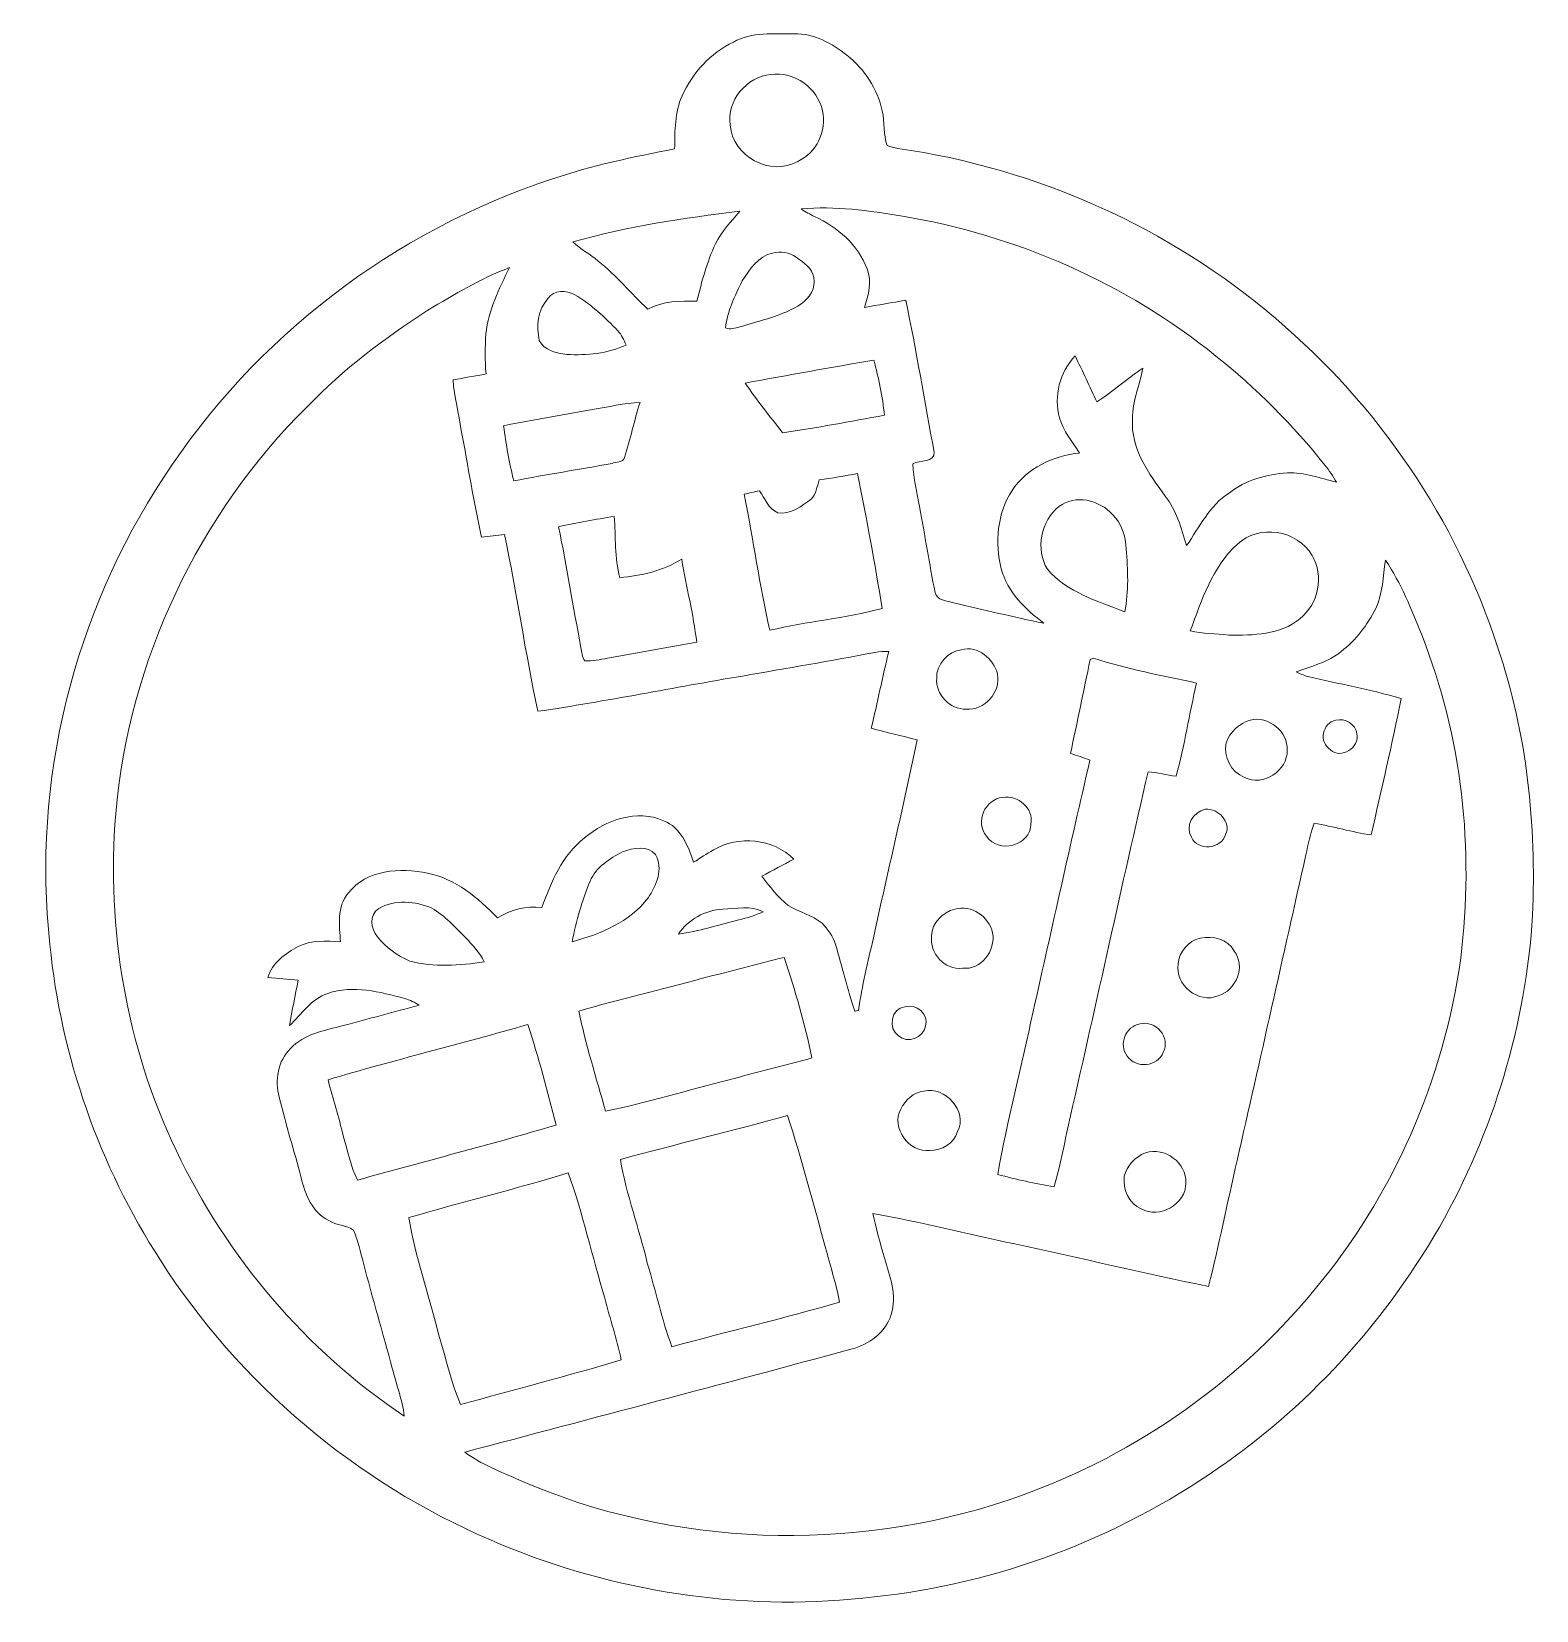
# Model space of a CAD drawing. Header units: centimetres. Extents: x -15.6 to 15.3, y -16.3 to 16.2.
import ezdxf

# ---------------------------------------------------------------- set-up
doc = ezdxf.new("R2010")
doc.units = ezdxf.units.CM
doc.header["$MEASUREMENT"] = 0
doc.layers.add('Layer 1', color=7, linetype='Continuous')

msp = doc.modelspace()

# ---------------------------------------------------------------- linework, layer by layer
at = {"layer": 'Layer 1', "color": 250, "lineweight": 9}
for points, knots in [([(-1.15205, 15.93818), (-0.77528, 16.15514), (-0.32125, 16.10046), (0.09573, 16.10787), (0.09573, 16.10787), (0.49825, 16.12233), (0.87219, 15.91067), (1.17805, 15.66725), (1.17805, 15.66725), (1.54177, 15.38573), (1.80564, 14.9751), (1.90195, 14.52496), (1.90195, 14.52496), (1.9591, 14.29106), (1.92523, 14.03989), (2.00214, 13.81129), (2.00214, 13.81129), (2.07375, 13.78518), (2.14819, 13.76684), (2.22545, 13.7559), (2.22545, 13.7559), (5.07025, 13.34597), (7.80145, 12.13136), (9.98444, 10.25776), (9.98444, 10.25776), (12.08947, 8.48081), (13.69778, 6.11756), (14.54762, 3.49536), (14.54762, 3.49536), (15.14558, 1.73323), (15.3382, -0.1439), (15.26023, -1.99704), (15.26023, -1.99704), (15.1223, -4.24212), (14.45731, -6.45015), (13.34606, -8.40489), (13.34606, -8.40489), (12.14274, -10.50075), (10.4434, -12.31826), (8.40717, -13.62459), (8.40717, -13.62459), (6.27992, -15.01454), (3.79743, -15.8545), (1.26413, -16.04818), (1.26413, -16.04818), (-1.25647, -16.28101), (-3.82576, -15.83827), (-6.14527, -14.83356), (-6.14527, -14.83356), (-8.90681, -13.64576), (-11.30218, -11.62011), (-12.92213, -9.08681), (-12.92213, -9.08681), (-14.17379, -7.14371), (-14.96824, -4.90357), (-15.18979, -2.60135), (-15.18979, -2.60135), (-15.56761, 0.74263), (-14.69978, 4.19351), (-12.85299, 7.00021), (-12.85299, 7.00021), (-10.98785, 9.869), (-8.12011, 12.06504), (-4.86785, 13.1269), (-4.86785, 13.1269), (-4.05401, 13.41441), (-3.20487, 13.57634), (-2.36102, 13.74673), (-2.36102, 13.74673), (-2.35503, 14.11256), (-2.36032, 14.49638), (-2.20721, 14.83716), (-2.20721, 14.83716), (-1.99061, 15.30812), (-1.62689, 15.71735), (-1.15205, 15.93818), (-1.15205, 15.93818), (-1.15205, 15.93818), (-1.15205, 15.93818), (-1.15205, 15.93818)], [0, 0, 0, 0, 0.04761905, 0.04761905, 0.04761905, 0.04761905, 0.0952381, 0.0952381, 0.0952381, 0.0952381, 0.14285714, 0.14285714, 0.14285714, 0.14285714, 0.19047619, 0.19047619, 0.19047619, 0.19047619, 0.23809524, 0.23809524, 0.23809524, 0.23809524, 0.28571429, 0.28571429, 0.28571429, 0.28571429, 0.33333333, 0.33333333, 0.33333333, 0.33333333, 0.38095238, 0.38095238, 0.38095238, 0.38095238, 0.42857143, 0.42857143, 0.42857143, 0.42857143, 0.47619048, 0.47619048, 0.47619048, 0.47619048, 0.52380952, 0.52380952, 0.52380952, 0.52380952, 0.57142857, 0.57142857, 0.57142857, 0.57142857, 0.61904762, 0.61904762, 0.61904762, 0.61904762, 0.66666667, 0.66666667, 0.66666667, 0.66666667, 0.71428571, 0.71428571, 0.71428571, 0.71428571, 0.76190476, 0.76190476, 0.76190476, 0.76190476, 0.80952381, 0.80952381, 0.80952381, 0.80952381, 0.85714286, 0.85714286, 0.85714286, 0.85714286, 0.9047619, 0.9047619, 0.9047619, 0.9047619, 1, 1, 1, 1]), ([(-0.38299, 15.27108), (-0.88076, 15.23263), (-1.30198, 14.73098), (-1.21872, 14.2318), (-1.21872, 14.2318), (-1.17886, 13.59891), (-0.38475, 13.16359), (0.16699, 13.4885), (0.16699, 13.4885), (0.55646, 13.66065), (0.76283, 14.11573), (0.67464, 14.52637), (0.67464, 14.52637), (0.58186, 14.99309), (0.09291, 15.35293), (-0.38299, 15.27108), (-0.38299, 15.27108), (-0.38299, 15.27108), (-0.38299, 15.27108), (-0.38299, 15.27108)], [0, 0, 0, 0, 0.16666667, 0.16666667, 0.16666667, 0.16666667, 0.33333333, 0.33333333, 0.33333333, 0.33333333, 0.5, 0.5, 0.5, 0.5, 0.66666667, 0.66666667, 0.66666667, 0.66666667, 1, 1, 1, 1]), ([(-4.44841, 11.83397), (-4.28896, 11.68545), (-4.0974, 11.57891), (-3.93053, 11.43992), (-3.93053, 11.43992), (-3.55518, 11.14852), (-3.26061, 10.77175), (-2.91065, 10.45284), (-2.91065, 10.45284), (-2.60303, 10.62182), (-2.2432, 10.62288), (-1.90171, 10.61653), (-1.90171, 10.61653), (-1.80469, 11.01729), (-1.6971, 11.41875), (-1.52247, 11.7934), (-1.52247, 11.7934), (-1.39865, 12.04634), (-1.20002, 12.24883), (-1.02187, 12.46297), (-1.02187, 12.46297), (-2.17476, 12.32645), (-3.33116, 12.15711), (-4.44841, 11.83397), (-4.44841, 11.83397), (-4.44841, 11.83397), (-4.44841, 11.83397), (-4.44841, 11.83397)], [0, 0, 0, 0, 0.125, 0.125, 0.125, 0.125, 0.25, 0.25, 0.25, 0.25, 0.375, 0.375, 0.375, 0.375, 0.5, 0.5, 0.5, 0.5, 0.625, 0.625, 0.625, 0.625, 0.75, 0.75, 0.75, 0.75, 1, 1, 1, 1]), ([(0.23613, 12.5106), (0.32362, 12.44992), (0.41852, 12.40123), (0.51448, 12.35502), (0.51448, 12.35502), (0.98402, 12.14088), (1.40912, 11.77329), (1.59221, 11.28081), (1.59221, 11.28081), (1.69522, 11.02434), (1.62043, 10.7393), (1.5393, 10.48636), (1.5393, 10.48636), (1.82117, 10.53716), (2.10303, 10.5876), (2.38561, 10.63523), (2.38561, 10.63523), (2.60574, 9.60053), (2.77296, 8.55525), (2.96805, 7.51597), (2.96805, 7.51597), (2.9871, 7.29019), (2.67065, 7.36815), (2.53201, 7.27185), (2.53201, 7.27185), (2.54154, 6.97516), (2.61915, 6.68659), (2.66677, 6.39484), (2.66677, 6.39484), (2.78107, 5.80923), (2.87033, 5.21903), (2.98815, 4.63413), (2.98815, 4.63413), (3.01567, 4.45597), (3.24215, 4.47291), (3.37092, 4.41717), (3.37092, 4.41717), (3.98828, 4.27747), (4.60388, 4.12436), (5.22441, 3.99983), (5.22441, 3.99983), (4.84271, 4.2884), (4.47441, 4.63942), (4.34705, 5.11708), (4.34705, 5.11708), (4.21864, 5.65224), (4.25992, 6.25514), (4.56825, 6.72469), (4.56825, 6.72469), (4.8741, 7.18683), (5.41527, 7.444), (5.95643, 7.49692), (5.95643, 7.49692), (5.80826, 7.73116), (5.62058, 7.94883), (5.54579, 8.22046), (5.54579, 8.22046), (5.42162, 8.66179), (5.54332, 9.16132), (5.86365, 9.49046), (5.86365, 9.49046), (6.02028, 9.17896), (6.15927, 8.85899), (6.31203, 8.54537), (6.31203, 8.54537), (6.63588, 8.7641), (6.93256, 9.02056), (7.255, 9.24211), (7.255, 9.24211), (7.19468, 8.89215), (7.03557, 8.55913), (7.0451, 8.19895), (7.0451, 8.19895), (6.99642, 7.59358), (7.37812, 7.0757), (7.71502, 6.61215), (7.71502, 6.61215), (7.94503, 6.31582), (8.04628, 5.95034), (8.15422, 5.59756), (8.15422, 5.59756), (8.41917, 5.97362), (8.62518, 6.41883), (9.02523, 6.67495), (9.02523, 6.67495), (9.36814, 6.93812), (9.79641, 7.06723), (10.22432, 7.08911), (10.22432, 7.08911), (10.57076, 7.10181), (10.90025, 6.9861), (11.2294, 6.89473), (11.2294, 6.89473), (11.16413, 7.01996), (11.0837, 7.13638), (10.99409, 7.24539), (10.99409, 7.24539), (10.33757, 8.07547), (9.58404, 8.82901), (8.75748, 9.48976), (8.75748, 9.48976), (6.9061, 10.98201), (4.66172, 11.97367), (2.31717, 12.36243), (2.31717, 12.36243), (1.63067, 12.47532), (0.93322, 12.57903), (0.23613, 12.5106), (0.23613, 12.5106), (0.23613, 12.5106), (0.23613, 12.5106), (0.23613, 12.5106)], [0, 0, 0, 0, 0.03448276, 0.03448276, 0.03448276, 0.03448276, 0.06896552, 0.06896552, 0.06896552, 0.06896552, 0.10344828, 0.10344828, 0.10344828, 0.10344828, 0.13793103, 0.13793103, 0.13793103, 0.13793103, 0.17241379, 0.17241379, 0.17241379, 0.17241379, 0.20689655, 0.20689655, 0.20689655, 0.20689655, 0.24137931, 0.24137931, 0.24137931, 0.24137931, 0.27586207, 0.27586207, 0.27586207, 0.27586207, 0.31034483, 0.31034483, 0.31034483, 0.31034483, 0.34482759, 0.34482759, 0.34482759, 0.34482759, 0.37931034, 0.37931034, 0.37931034, 0.37931034, 0.4137931, 0.4137931, 0.4137931, 0.4137931, 0.44827586, 0.44827586, 0.44827586, 0.44827586, 0.48275862, 0.48275862, 0.48275862, 0.48275862, 0.51724138, 0.51724138, 0.51724138, 0.51724138, 0.55172414, 0.55172414, 0.55172414, 0.55172414, 0.5862069, 0.5862069, 0.5862069, 0.5862069, 0.62068966, 0.62068966, 0.62068966, 0.62068966, 0.65517241, 0.65517241, 0.65517241, 0.65517241, 0.68965517, 0.68965517, 0.68965517, 0.68965517, 0.72413793, 0.72413793, 0.72413793, 0.72413793, 0.75862069, 0.75862069, 0.75862069, 0.75862069, 0.79310345, 0.79310345, 0.79310345, 0.79310345, 0.82758621, 0.82758621, 0.82758621, 0.82758621, 0.86206897, 0.86206897, 0.86206897, 0.86206897, 0.89655172, 0.89655172, 0.89655172, 0.89655172, 0.93103448, 0.93103448, 0.93103448, 0.93103448, 1, 1, 1, 1]), ([(-0.34912, 11.60466), (-0.64122, 11.54857), (-0.82043, 11.2607), (-0.97495, 11.03316), (-0.97495, 11.03316), (-1.12206, 10.7273), (-1.27869, 10.4098), (-1.31716, 10.06902), (-1.31716, 10.06902), (-1.2219, 10.02281), (-1.11748, 10.06408), (-1.02152, 10.08666), (-1.02152, 10.08666), (-0.59466, 10.22177), (-0.14275, 10.31244), (0.23825, 10.56009), (0.23825, 10.56009), (0.40476, 10.68356), (0.54834, 10.88394), (0.49543, 11.10372), (0.49543, 11.10372), (0.46438, 11.2981), (0.282, 11.41416), (0.13559, 11.51858), (0.13559, 11.51858), (-0.00411, 11.61595), (-0.18332, 11.64558), (-0.34912, 11.60466), (-0.34912, 11.60466), (-0.34912, 11.60466), (-0.34912, 11.60466), (-0.34912, 11.60466)], [0, 0, 0, 0, 0.11111111, 0.11111111, 0.11111111, 0.11111111, 0.22222222, 0.22222222, 0.22222222, 0.22222222, 0.33333333, 0.33333333, 0.33333333, 0.33333333, 0.44444444, 0.44444444, 0.44444444, 0.44444444, 0.55555556, 0.55555556, 0.55555556, 0.55555556, 0.66666667, 0.66666667, 0.66666667, 0.66666667, 0.77777778, 0.77777778, 0.77777778, 0.77777778, 1, 1, 1, 1]), ([(-7.42691, 10.42885), (-8.31733, 9.86159), (-9.16539, 9.21812), (-9.89883, 8.45577), (-9.89883, 8.45577), (-12.14285, 6.24597), (-13.56666, 3.22266), (-13.84006, 0.08506), (-13.84006, 0.08506), (-14.02986, -2.27397), (-13.62381, -4.68873), (-12.6004, -6.82727), (-12.6004, -6.82727), (-11.55935, -9.01943), (-9.93481, -10.94066), (-7.91375, -12.28898), (-7.91375, -12.28898), (-7.95291, -11.95172), (-8.0792, -11.63457), (-8.15962, -11.30649), (-8.15962, -11.30649), (-8.35119, -10.58541), (-8.56744, -9.87069), (-8.74913, -9.14679), (-8.74913, -9.14679), (-8.81897, -8.92101), (-8.86096, -8.68465), (-8.95338, -8.46698), (-8.95338, -8.46698), (-9.10402, -8.36185), (-9.30722, -8.37209), (-9.46244, -8.2719), (-9.46244, -8.2719), (-9.80039, -8.10856), (-9.95033, -7.73497), (-10.03183, -7.39136), (-10.03183, -7.39136), (-10.1747, -6.83715), (-10.34827, -6.29105), (-10.48268, -5.73472), (-10.48268, -5.73472), (-10.57757, -5.39288), (-10.5109, -4.99177), (-10.24984, -4.73953), (-10.24984, -4.73953), (-9.97256, -4.43473), (-9.54958, -4.36418), (-9.17034, -4.26752), (-9.17034, -4.26752), (-8.64929, -4.12958), (-8.13, -3.98424), (-7.60859, -3.84806), (-7.60859, -3.84806), (-7.69926, -3.78985), (-7.79557, -3.73835), (-7.90033, -3.71154), (-7.90033, -3.71154), (-8.41328, -3.5729), (-8.9622, -3.42473), (-9.48502, -3.60429), (-9.48502, -3.60429), (-9.82615, -3.71189), (-10.01771, -4.03786), (-10.27101, -4.26646), (-10.27101, -4.26646), (-10.21986, -3.95284), (-10.15282, -3.64275), (-10.09074, -3.3316), (-10.09074, -3.3316), (-10.29923, -3.31149), (-10.50808, -3.2942), (-10.71657, -3.27515), (-10.71657, -3.27515), (-10.62555, -2.97917), (-10.35355, -2.78056), (-10.0925, -2.64086), (-10.0925, -2.64086), (-9.82651, -2.50433), (-9.51395, -2.52762), (-9.22538, -2.54808), (-9.22538, -2.54808), (-9.24125, -2.21047), (-9.30581, -1.82806), (-9.06733, -1.54689), (-9.06733, -1.54689), (-8.68668, -1.05547), (-7.99736, -1.02055), (-7.43538, -1.1345), (-7.43538, -1.1345), (-6.85824, -1.24844), (-6.3961, -1.6432), (-6.00028, -2.0556), (-6.00028, -2.0556), (-5.72899, -1.88309), (-5.40973, -1.79948), (-5.08869, -1.8404), (-5.08869, -1.8404), (-4.89256, -1.31371), (-4.67031, -0.76196), (-4.21029, -0.40777), (-4.21029, -0.40777), (-3.77214, -0.04371), (-3.13784, 0.1863), (-2.5868, -0.05711), (-2.5868, -0.05711), (-2.23155, -0.19505), (-2.08586, -0.57711), (-1.9705, -0.91154), (-1.9705, -0.91154), (-1.83644, -0.82405), (-1.7038, -0.73374), (-1.56339, -0.65719), (-1.56339, -0.65719), (-1.05468, -0.35486), (-0.33466, -0.424), (0.08585, -0.84522), (0.08585, -0.84522), (-0.13075, -0.96516), (-0.35195, -1.07629), (-0.56679, -1.19941), (-0.56679, -1.19941), (-0.40733, -1.41495), (-0.238, -1.62839), (-0.02915, -1.79842), (-0.02915, -1.79842), (0.19486, -1.9353), (0.46191, -1.99563), (0.66793, -2.16425), (0.66793, -2.16425), (0.78753, -2.28737), (0.89195, -2.43166), (0.94099, -2.59817), (0.94099, -2.59817), (1.08421, -3.05325), (1.18722, -3.51998), (1.33857, -3.97224), (1.33857, -3.97224), (1.35797, -3.96765), (1.39713, -3.95778), (1.41653, -3.95319), (1.41653, -3.95319), (1.48779, -3.44942), (1.60809, -2.95483), (1.72203, -2.45988), (1.72203, -2.45988), (2.01837, -1.10557), (2.33657, 0.24416), (2.6188, 1.6013), (2.6188, 1.6013), (2.30624, 1.68843), (1.98768, 1.75264), (1.67617, 1.84401), (1.67617, 1.84401), (1.80423, 2.36718), (1.90971, 2.89599), (2.03565, 3.41951), (2.03565, 3.41951), (1.94146, 3.41986), (1.84657, 3.4174), (1.75343, 3.40046), (1.75343, 3.40046), (0.8482, 3.2276), (-0.06055, 3.07238), (-0.9686, 2.91504), (-0.9686, 2.91504), (-2.3702, 2.68044), (-3.76402, 2.39646), (-5.16984, 2.19043), (-5.16984, 2.19043), (-5.42737, 3.39588), (-5.60658, 4.61684), (-5.85282, 5.8244), (-5.85282, 5.8244), (-6.01016, 5.80535), (-6.1675, 5.78383), (-6.32448, 5.76513), (-6.32448, 5.76513), (-6.48711, 6.49115), (-6.60141, 7.22669), (-6.74217, 7.95694), (-6.74217, 7.95694), (-6.79086, 8.30584), (-6.89104, 8.64803), (-6.91009, 9.0001), (-6.91009, 9.0001), (-6.68432, 9.03961), (-6.45924, 9.08089), (-6.23347, 9.1204), (-6.23347, 9.1204), (-6.25993, 9.39521), (-6.2571, 9.6725), (-6.23523, 9.94731), (-6.23523, 9.94731), (-6.18302, 10.43309), (-5.96359, 10.87406), (-5.75298, 11.30692), (-5.75298, 11.30692), (-6.34248, 11.07938), (-6.88963, 10.758), (-7.42691, 10.42885), (-7.42691, 10.42885), (-7.42691, 10.42885), (-7.42691, 10.42885), (-7.42691, 10.42885)], [0, 0, 0, 0, 0.01923077, 0.01923077, 0.01923077, 0.01923077, 0.03846154, 0.03846154, 0.03846154, 0.03846154, 0.05769231, 0.05769231, 0.05769231, 0.05769231, 0.07692308, 0.07692308, 0.07692308, 0.07692308, 0.09615385, 0.09615385, 0.09615385, 0.09615385, 0.11538462, 0.11538462, 0.11538462, 0.11538462, 0.13461538, 0.13461538, 0.13461538, 0.13461538, 0.15384615, 0.15384615, 0.15384615, 0.15384615, 0.17307692, 0.17307692, 0.17307692, 0.17307692, 0.19230769, 0.19230769, 0.19230769, 0.19230769, 0.21153846, 0.21153846, 0.21153846, 0.21153846, 0.23076923, 0.23076923, 0.23076923, 0.23076923, 0.25, 0.25, 0.25, 0.25, 0.26923077, 0.26923077, 0.26923077, 0.26923077, 0.28846154, 0.28846154, 0.28846154, 0.28846154, 0.30769231, 0.30769231, 0.30769231, 0.30769231, 0.32692308, 0.32692308, 0.32692308, 0.32692308, 0.34615385, 0.34615385, 0.34615385, 0.34615385, 0.36538462, 0.36538462, 0.36538462, 0.36538462, 0.38461538, 0.38461538, 0.38461538, 0.38461538, 0.40384615, 0.40384615, 0.40384615, 0.40384615, 0.42307692, 0.42307692, 0.42307692, 0.42307692, 0.44230769, 0.44230769, 0.44230769, 0.44230769, 0.46153846, 0.46153846, 0.46153846, 0.46153846, 0.48076923, 0.48076923, 0.48076923, 0.48076923, 0.5, 0.5, 0.5, 0.5, 0.51923077, 0.51923077, 0.51923077, 0.51923077, 0.53846154, 0.53846154, 0.53846154, 0.53846154, 0.55769231, 0.55769231, 0.55769231, 0.55769231, 0.57692308, 0.57692308, 0.57692308, 0.57692308, 0.59615385, 0.59615385, 0.59615385, 0.59615385, 0.61538462, 0.61538462, 0.61538462, 0.61538462, 0.63461538, 0.63461538, 0.63461538, 0.63461538, 0.65384615, 0.65384615, 0.65384615, 0.65384615, 0.67307692, 0.67307692, 0.67307692, 0.67307692, 0.69230769, 0.69230769, 0.69230769, 0.69230769, 0.71153846, 0.71153846, 0.71153846, 0.71153846, 0.73076923, 0.73076923, 0.73076923, 0.73076923, 0.75, 0.75, 0.75, 0.75, 0.76923077, 0.76923077, 0.76923077, 0.76923077, 0.78846154, 0.78846154, 0.78846154, 0.78846154, 0.80769231, 0.80769231, 0.80769231, 0.80769231, 0.82692308, 0.82692308, 0.82692308, 0.82692308, 0.84615385, 0.84615385, 0.84615385, 0.84615385, 0.86538462, 0.86538462, 0.86538462, 0.86538462, 0.88461538, 0.88461538, 0.88461538, 0.88461538, 0.90384615, 0.90384615, 0.90384615, 0.90384615, 0.92307692, 0.92307692, 0.92307692, 0.92307692, 0.94230769, 0.94230769, 0.94230769, 0.94230769, 0.96153846, 0.96153846, 0.96153846, 0.96153846, 1, 1, 1, 1]), ([(-4.95818, 10.67686), (-5.17055, 10.44473), (-5.20618, 10.10465), (-5.13986, 9.80832), (-5.13986, 9.80832), (-5.03543, 9.60688), (-4.78813, 9.53985), (-4.57823, 9.52257), (-4.57823, 9.52257), (-4.16407, 9.50034), (-3.73898, 9.5388), (-3.35868, 9.71589), (-3.35868, 9.71589), (-3.40172, 9.82031), (-3.44511, 9.92756), (-3.52837, 10.00693), (-3.52837, 10.00693), (-3.79013, 10.28915), (-4.08046, 10.54915), (-4.41066, 10.74918), (-4.41066, 10.74918), (-4.58, 10.83913), (-4.83929, 10.85289), (-4.95818, 10.67686), (-4.95818, 10.67686), (-4.95818, 10.67686), (-4.95818, 10.67686), (-4.95818, 10.67686)], [0, 0, 0, 0, 0.125, 0.125, 0.125, 0.125, 0.25, 0.25, 0.25, 0.25, 0.375, 0.375, 0.375, 0.375, 0.5, 0.5, 0.5, 0.5, 0.625, 0.625, 0.625, 0.625, 0.75, 0.75, 0.75, 0.75, 1, 1, 1, 1]), ([(-0.90934, 8.93166), (-0.67368, 8.57889), (-0.40133, 8.25221), (-0.14557, 7.9139), (-0.14557, 7.9139), (0.5554, 8.01021), (1.25002, 8.1492), (1.94675, 8.27232), (1.94675, 8.27232), (1.91395, 8.65615), (1.82893, 9.03538), (1.72944, 9.40721), (1.72944, 9.40721), (0.84962, 9.24881), (-0.03162, 9.10065), (-0.90934, 8.93166), (-0.90934, 8.93166), (-0.90934, 8.93166), (-0.90934, 8.93166), (-0.90934, 8.93166)], [0, 0, 0, 0, 0.16666667, 0.16666667, 0.16666667, 0.16666667, 0.33333333, 0.33333333, 0.33333333, 0.33333333, 0.5, 0.5, 0.5, 0.5, 0.66666667, 0.66666667, 0.66666667, 0.66666667, 1, 1, 1, 1]), ([(-4.05259, 8.39015), (-4.65867, 8.27444), (-5.26968, 8.1866), (-5.87293, 8.05642), (-5.87293, 8.05642), (-5.82354, 7.67578), (-5.75616, 7.29725), (-5.66373, 6.92436), (-5.66373, 6.92436), (-4.99239, 7.05489), (-4.31612, 7.15966), (-3.64373, 7.28243), (-3.64373, 7.28243), (-3.57282, 7.31771), (-3.41301, 7.29513), (-3.38796, 7.40414), (-3.38796, 7.40414), (-3.27296, 7.77914), (-3.1897, 8.16296), (-3.07081, 8.53691), (-3.07081, 8.53691), (-3.40243, 8.52456), (-3.72628, 8.4406), (-4.05259, 8.39015), (-4.05259, 8.39015), (-4.05259, 8.39015), (-4.05259, 8.39015), (-4.05259, 8.39015)], [0, 0, 0, 0, 0.125, 0.125, 0.125, 0.125, 0.25, 0.25, 0.25, 0.25, 0.375, 0.375, 0.375, 0.375, 0.5, 0.5, 0.5, 0.5, 0.625, 0.625, 0.625, 0.625, 0.75, 0.75, 0.75, 0.75, 1, 1, 1, 1]), ([(0.61008, 6.9427), (0.55822, 6.81006), (0.55081, 6.64884), (0.44039, 6.5483), (0.44039, 6.5483), (0.24601, 6.40154), (0.01741, 6.22586), (-0.244, 6.27137), (-0.244, 6.27137), (-0.43414, 6.35004), (-0.50576, 6.56735), (-0.62076, 6.72081), (-0.62076, 6.72081), (-0.72483, 6.69823), (-0.8289, 6.67424), (-0.93227, 6.64955), (-0.93227, 6.64955), (-0.74741, 5.71962), (-0.61688, 4.77912), (-0.40663, 3.85449), (-0.40663, 3.85449), (0.35608, 4.03793), (1.14524, 4.09826), (1.9023, 4.30216), (1.9023, 4.30216), (1.7499, 5.22926), (1.58092, 6.15425), (1.39818, 7.07605), (1.39818, 7.07605), (1.13607, 7.02737), (0.8736, 6.9808), (0.61008, 6.9427), (0.61008, 6.9427), (0.61008, 6.9427), (0.61008, 6.9427), (0.61008, 6.9427)], [0, 0, 0, 0, 0.1, 0.1, 0.1, 0.1, 0.2, 0.2, 0.2, 0.2, 0.3, 0.3, 0.3, 0.3, 0.4, 0.4, 0.4, 0.4, 0.5, 0.5, 0.5, 0.5, 0.6, 0.6, 0.6, 0.6, 0.7, 0.7, 0.7, 0.7, 0.8, 0.8, 0.8, 0.8, 1, 1, 1, 1]), ([(5.53133, 6.39625), (5.15668, 6.10803), (5.04697, 5.51007), (5.29462, 5.10755), (5.29462, 5.10755), (5.70137, 4.63624), (6.32261, 4.45562), (6.88247, 4.23513), (6.88247, 4.23513), (6.97102, 4.65741), (6.94632, 5.09662), (6.91528, 5.52383), (6.91528, 5.52383), (6.89587, 5.78101), (6.82849, 6.05265), (6.62917, 6.23186), (6.62917, 6.23186), (6.36635, 6.53348), (5.86365, 6.65731), (5.53133, 6.39625), (5.53133, 6.39625), (5.53133, 6.39625), (5.53133, 6.39625), (5.53133, 6.39625)], [0, 0, 0, 0, 0.14285714, 0.14285714, 0.14285714, 0.14285714, 0.28571429, 0.28571429, 0.28571429, 0.28571429, 0.42857143, 0.42857143, 0.42857143, 0.42857143, 0.57142857, 0.57142857, 0.57142857, 0.57142857, 0.71428571, 0.71428571, 0.71428571, 0.71428571, 1, 1, 1, 1]), ([(-4.74369, 5.9835), (-4.57823, 5.15977), (-4.43994, 4.33074), (-4.2886, 3.50418), (-4.2886, 3.50418), (-4.26814, 3.4114), (-4.26284, 3.30733), (-4.20499, 3.22725), (-4.20499, 3.22725), (-4.04766, 3.21984), (-3.89138, 3.25547), (-3.73651, 3.27911), (-3.73651, 3.27911), (-3.12761, 3.39341), (-2.5166, 3.49571), (-1.907, 3.6086), (-1.907, 3.6086), (-1.97544, 4.18398), (-2.12043, 4.74596), (-2.21602, 5.31675), (-2.21602, 5.31675), (-2.59562, 5.07651), (-3.04577, 4.97773), (-3.48815, 4.93469), (-3.48815, 4.93469), (-3.59716, 5.34497), (-3.56964, 5.77572), (-3.60033, 6.19517), (-3.60033, 6.19517), (-3.98274, 6.13273), (-4.3648, 6.0657), (-4.74369, 5.9835), (-4.74369, 5.9835), (-4.74369, 5.9835), (-4.74369, 5.9835), (-4.74369, 5.9835)], [0, 0, 0, 0, 0.1, 0.1, 0.1, 0.1, 0.2, 0.2, 0.2, 0.2, 0.3, 0.3, 0.3, 0.3, 0.4, 0.4, 0.4, 0.4, 0.5, 0.5, 0.5, 0.5, 0.6, 0.6, 0.6, 0.6, 0.7, 0.7, 0.7, 0.7, 0.8, 0.8, 0.8, 0.8, 1, 1, 1, 1]), ([(9.19775, 5.62261), (8.67987, 5.16223), (8.46962, 4.47079), (8.2269, 3.84426), (8.2269, 3.84426), (8.48725, 3.78534), (8.75571, 3.78076), (9.02101, 3.75747), (9.02101, 3.75747), (9.51594, 3.75324), (10.07899, 3.75359), (10.47939, 4.09261), (10.47939, 4.09261), (10.8618, 4.39177), (10.98386, 4.9742), (10.72986, 5.39154), (10.72986, 5.39154), (10.43528, 5.91647), (9.63308, 6.04665), (9.19775, 5.62261), (9.19775, 5.62261), (9.19775, 5.62261), (9.19775, 5.62261), (9.19775, 5.62261)], [0, 0, 0, 0, 0.14285714, 0.14285714, 0.14285714, 0.14285714, 0.28571429, 0.28571429, 0.28571429, 0.28571429, 0.42857143, 0.42857143, 0.42857143, 0.42857143, 0.57142857, 0.57142857, 0.57142857, 0.57142857, 0.71428571, 0.71428571, 0.71428571, 0.71428571, 1, 1, 1, 1]), ([(12.03832, 4.30252), (11.86616, 3.9635), (11.63297, 3.65129), (11.32853, 3.41951), (11.32853, 3.41951), (11.06077, 3.20291), (10.7221, 3.11436), (10.40284, 3.005), (10.40284, 3.005), (10.47868, 2.96513), (10.55665, 2.92774), (10.64096, 2.90728), (10.64096, 2.90728), (11.27914, 2.75453), (11.92613, 2.6367), (12.5576, 2.45678), (12.5576, 2.45678), (12.38192, 1.51557), (12.14803, 0.58671), (11.94695, -0.34921), (11.94695, -0.34921), (11.55113, -0.291), (11.16766, -0.17247), (10.77325, -0.11038), (10.77325, -0.11038), (10.69353, -0.32064), (10.6526, -0.54218), (10.60322, -0.7609), (10.60322, -0.7609), (10.13332, -2.85429), (9.668, -4.94838), (9.19105, -7.04), (9.19105, -7.04), (8.99243, -7.90113), (8.82063, -8.76825), (8.60297, -9.6248), (8.60297, -9.6248), (7.27335, -9.35104), (5.95255, -9.03637), (4.62504, -8.75308), (4.62504, -8.75308), (3.65138, -8.5513), (2.68794, -8.29659), (1.70863, -8.12585), (1.70863, -8.12585), (1.78095, -8.43135), (1.85821, -8.73615), (1.9464, -9.03778), (1.9464, -9.03778), (2.05612, -9.41031), (2.21239, -9.81071), (2.08822, -10.20124), (2.08822, -10.20124), (1.97074, -10.57377), (1.62502, -10.82495), (1.25707, -10.91667), (1.25707, -10.91667), (-1.38277, -11.63175), (-4.0279, -12.32567), (-6.67056, -13.03016), (-6.67056, -13.03016), (-6.33295, -13.2831), (-5.93149, -13.42986), (-5.55014, -13.60237), (-5.55014, -13.60237), (-2.39912, -14.98173), (1.25919, -15.10132), (4.51251, -14.00665), (4.51251, -14.00665), (6.93962, -13.18538), (9.13742, -11.68502), (10.76867, -9.70805), (10.76867, -9.70805), (12.38898, -7.77448), (13.44484, -5.37771), (13.7828, -2.87828), (13.7828, -2.87828), (14.0615, -0.64555), (13.81455, 1.66515), (12.98164, 3.76065), (12.98164, 3.76065), (12.76892, 4.28629), (12.56254, 4.82322), (12.23799, 5.29241), (12.23799, 5.29241), (12.18825, 4.96009), (12.18578, 4.61084), (12.03832, 4.30252), (12.03832, 4.30252), (12.03832, 4.30252), (12.03832, 4.30252), (12.03832, 4.30252)], [0, 0, 0, 0, 0.04166667, 0.04166667, 0.04166667, 0.04166667, 0.08333333, 0.08333333, 0.08333333, 0.08333333, 0.125, 0.125, 0.125, 0.125, 0.16666667, 0.16666667, 0.16666667, 0.16666667, 0.20833333, 0.20833333, 0.20833333, 0.20833333, 0.25, 0.25, 0.25, 0.25, 0.29166667, 0.29166667, 0.29166667, 0.29166667, 0.33333333, 0.33333333, 0.33333333, 0.33333333, 0.375, 0.375, 0.375, 0.375, 0.41666667, 0.41666667, 0.41666667, 0.41666667, 0.45833333, 0.45833333, 0.45833333, 0.45833333, 0.5, 0.5, 0.5, 0.5, 0.54166667, 0.54166667, 0.54166667, 0.54166667, 0.58333333, 0.58333333, 0.58333333, 0.58333333, 0.625, 0.625, 0.625, 0.625, 0.66666667, 0.66666667, 0.66666667, 0.66666667, 0.70833333, 0.70833333, 0.70833333, 0.70833333, 0.75, 0.75, 0.75, 0.75, 0.79166667, 0.79166667, 0.79166667, 0.79166667, 0.83333333, 0.83333333, 0.83333333, 0.83333333, 0.875, 0.875, 0.875, 0.875, 0.91666667, 0.91666667, 0.91666667, 0.91666667, 1, 1, 1, 1]), ([(3.53178, 3.4562), (3.25732, 3.41775), (3.00544, 3.15634), (3.02132, 2.87094), (3.02132, 2.87094), (2.99133, 2.54568), (3.2919, 2.22148), (3.62351, 2.23665), (3.62351, 2.23665), (4.00133, 2.19537), (4.34317, 2.5859), (4.27085, 2.9549), (4.27085, 2.9549), (4.19217, 3.26746), (3.86975, 3.55145), (3.53178, 3.4562), (3.53178, 3.4562), (3.53178, 3.4562), (3.53178, 3.4562), (3.53178, 3.4562)], [0, 0, 0, 0, 0.16666667, 0.16666667, 0.16666667, 0.16666667, 0.33333333, 0.33333333, 0.33333333, 0.33333333, 0.5, 0.5, 0.5, 0.5, 0.66666667, 0.66666667, 0.66666667, 0.66666667, 1, 1, 1, 1]), ([(6.23971, 3.28369), (6.22313, 3.27558), (6.18997, 3.2597), (6.17338, 3.25194), (6.17338, 3.25194), (6.03933, 2.60883), (5.90633, 1.96536), (5.7691, 1.3226), (5.7691, 1.3226), (5.90351, 1.28203), (6.03721, 1.23864), (6.16809, 1.18678), (6.16809, 1.18678), (5.77157, -0.53195), (5.38916, -2.25421), (5.00287, -3.97542), (5.00287, -3.97542), (4.76298, -5.09266), (4.47441, -6.20038), (4.27544, -7.3261), (4.27544, -7.3261), (4.6575, -7.42311), (5.04202, -7.51342), (5.43079, -7.57975), (5.43079, -7.57975), (5.57507, -7.10103), (5.6541, -6.60608), (5.76945, -6.1203), (5.76945, -6.1203), (6.3085, -3.76551), (6.81897, -1.40472), (7.3633, 0.94866), (7.3633, 0.94866), (7.55627, 0.92925), (7.74536, 0.88586), (7.93692, 0.85482), (7.93692, 0.85482), (8.11931, 1.48347), (8.20468, 2.13611), (8.35955, 2.77181), (8.35955, 2.77181), (7.64905, 2.92633), (6.93186, 3.0558), (6.23971, 3.28369), (6.23971, 3.28369), (6.23971, 3.28369), (6.23971, 3.28369), (6.23971, 3.28369)], [0, 0, 0, 0, 0.07692308, 0.07692308, 0.07692308, 0.07692308, 0.15384615, 0.15384615, 0.15384615, 0.15384615, 0.23076923, 0.23076923, 0.23076923, 0.23076923, 0.30769231, 0.30769231, 0.30769231, 0.30769231, 0.38461538, 0.38461538, 0.38461538, 0.38461538, 0.46153846, 0.46153846, 0.46153846, 0.46153846, 0.53846154, 0.53846154, 0.53846154, 0.53846154, 0.61538462, 0.61538462, 0.61538462, 0.61538462, 0.69230769, 0.69230769, 0.69230769, 0.69230769, 0.76923077, 0.76923077, 0.76923077, 0.76923077, 0.84615385, 0.84615385, 0.84615385, 0.84615385, 1, 1, 1, 1]), ([(9.45879, 2.00911), (9.24008, 1.93855), (9.03759, 1.76922), (8.96667, 1.54591), (8.96667, 1.54591), (8.90318, 1.2591), (9.06581, 0.93948), (9.34449, 0.83365), (9.34449, 0.83365), (9.71738, 0.63645), (10.23596, 0.97265), (10.21939, 1.39033), (10.21939, 1.39033), (10.24126, 1.77416), (9.82922, 2.10506), (9.45879, 2.00911), (9.45879, 2.00911), (9.45879, 2.00911), (9.45879, 2.00911), (9.45879, 2.00911)], [0, 0, 0, 0, 0.16666667, 0.16666667, 0.16666667, 0.16666667, 0.33333333, 0.33333333, 0.33333333, 0.33333333, 0.5, 0.5, 0.5, 0.5, 0.66666667, 0.66666667, 0.66666667, 0.66666667, 1, 1, 1, 1]), ([(11.22199, 2.0077), (10.94118, 1.96148), (10.86004, 1.54626), (11.11016, 1.40021), (11.11016, 1.40021), (11.32535, 1.19595), (11.71799, 1.45066), (11.64991, 1.72971), (11.64991, 1.72971), (11.63015, 1.92373), (11.40755, 2.05673), (11.22199, 2.0077), (11.22199, 2.0077), (11.22199, 2.0077), (11.22199, 2.0077), (11.22199, 2.0077)], [0, 0, 0, 0, 0.2, 0.2, 0.2, 0.2, 0.4, 0.4, 0.4, 0.4, 0.6, 0.6, 0.6, 0.6, 1, 1, 1, 1]), ([(4.37775, 0.41984), (4.01791, 0.39374), (3.79496, -0.09274), (4.04719, -0.3725), (4.04719, -0.3725), (4.27684, -0.75173), (4.95348, -0.56511), (4.957, -0.12661), (4.957, -0.12661), (5.01557, 0.19971), (4.68995, 0.47805), (4.37775, 0.41984), (4.37775, 0.41984), (4.37775, 0.41984), (4.37775, 0.41984), (4.37775, 0.41984)], [0, 0, 0, 0, 0.2, 0.2, 0.2, 0.2, 0.4, 0.4, 0.4, 0.4, 0.6, 0.6, 0.6, 0.6, 1, 1, 1, 1]), ([(8.53804, 0.17784), (8.29217, 0.1288), (8.10943, -0.16295), (8.25477, -0.39754), (8.25477, -0.39754), (8.38564, -0.68576), (8.86473, -0.64625), (8.95539, -0.34251), (8.95539, -0.34251), (9.07992, -0.08851), (8.79804, 0.20818), (8.53804, 0.17784), (8.53804, 0.17784), (8.53804, 0.17784), (8.53804, 0.17784), (8.53804, 0.17784)], [0, 0, 0, 0, 0.2, 0.2, 0.2, 0.2, 0.4, 0.4, 0.4, 0.4, 0.6, 0.6, 0.6, 0.6, 1, 1, 1, 1]), ([(-3.42818, -0.69811), (-3.69558, -0.83428), (-3.97534, -1.01173), (-4.09634, -1.2996), (-4.09634, -1.2996), (-4.26673, -1.69823), (-4.37927, -2.1198), (-4.4657, -2.54384), (-4.4657, -2.54384), (-3.88291, -2.38615), (-3.28142, -2.1385), (-2.90713, -1.64108), (-2.90713, -1.64108), (-2.73038, -1.39449), (-2.58857, -1.04136), (-2.75261, -0.75209), (-2.75261, -0.75209), (-2.9163, -0.55135), (-3.21581, -0.61909), (-3.42818, -0.69811), (-3.42818, -0.69811), (-3.42818, -0.69811), (-3.42818, -0.69811), (-3.42818, -0.69811)], [0, 0, 0, 0, 0.14285714, 0.14285714, 0.14285714, 0.14285714, 0.28571429, 0.28571429, 0.28571429, 0.28571429, 0.42857143, 0.42857143, 0.42857143, 0.42857143, 0.57142857, 0.57142857, 0.57142857, 0.57142857, 0.71428571, 0.71428571, 0.71428571, 0.71428571, 1, 1, 1, 1]), ([(-8.43726, -1.86087), (-8.64118, -1.98575), (-8.60025, -2.27926), (-8.46654, -2.4433), (-8.46654, -2.4433), (-8.2891, -2.65779), (-8.05698, -2.82924), (-7.80227, -2.94142), (-7.80227, -2.94142), (-7.30309, -3.0716), (-6.7778, -3.0275), (-6.27192, -2.95942), (-6.27192, -2.95942), (-6.35976, -2.7675), (-6.50969, -2.6151), (-6.65045, -2.462), (-6.65045, -2.462), (-6.8667, -2.24292), (-7.07943, -2.00974), (-7.34754, -1.8531), (-7.34754, -1.8531), (-7.6855, -1.71164), (-8.10954, -1.66507), (-8.43726, -1.86087), (-8.43726, -1.86087), (-8.43726, -1.86087), (-8.43726, -1.86087), (-8.43726, -1.86087)], [0, 0, 0, 0, 0.125, 0.125, 0.125, 0.125, 0.25, 0.25, 0.25, 0.25, 0.375, 0.375, 0.375, 0.375, 0.5, 0.5, 0.5, 0.5, 0.625, 0.625, 0.625, 0.625, 0.75, 0.75, 0.75, 0.75, 1, 1, 1, 1]), ([(-1.37148, -1.87251), (-1.73414, -1.89262), (-2.08092, -2.08594), (-2.28447, -2.3865), (-2.28447, -2.3865), (-1.8622, -2.33147), (-1.45544, -2.19918), (-1.04374, -2.09511), (-1.04374, -2.09511), (-0.87159, -2.05348), (-0.70155, -2.00127), (-0.54068, -1.92719), (-0.54068, -1.92719), (-0.79257, -1.79102), (-1.09983, -1.8651), (-1.37148, -1.87251), (-1.37148, -1.87251), (-1.37148, -1.87251), (-1.37148, -1.87251), (-1.37148, -1.87251)], [0, 0, 0, 0, 0.16666667, 0.16666667, 0.16666667, 0.16666667, 0.33333333, 0.33333333, 0.33333333, 0.33333333, 0.5, 0.5, 0.5, 0.5, 0.66666667, 0.66666667, 0.66666667, 0.66666667, 1, 1, 1, 1]), ([(3.39067, -1.8718), (3.14973, -1.94236), (2.92183, -2.15544), (2.91654, -2.41931), (2.91654, -2.41931), (2.86609, -2.77527), (3.18536, -3.13792), (3.55189, -3.08465), (3.55189, -3.08465), (3.93642, -3.13651), (4.23558, -2.71847), (4.17067, -2.36357), (4.17067, -2.36357), (4.0994, -2.02738), (3.72828, -1.77585), (3.39067, -1.8718), (3.39067, -1.8718), (3.39067, -1.8718), (3.39067, -1.8718), (3.39067, -1.8718)], [0, 0, 0, 0, 0.16666667, 0.16666667, 0.16666667, 0.16666667, 0.33333333, 0.33333333, 0.33333333, 0.33333333, 0.5, 0.5, 0.5, 0.5, 0.66666667, 0.66666667, 0.66666667, 0.66666667, 1, 1, 1, 1]), ([(8.43434, -2.46905), (8.19127, -2.52903), (7.99901, -2.74775), (7.98031, -2.99822), (7.98031, -2.99822), (7.90658, -3.42473), (8.40117, -3.83184), (8.8044, -3.65157), (8.8044, -3.65157), (9.17235, -3.55067), (9.37555, -3.0402), (9.12896, -2.7347), (9.12896, -2.7347), (9.00302, -2.48422), (8.68763, -2.41967), (8.43434, -2.46905), (8.43434, -2.46905), (8.43434, -2.46905), (8.43434, -2.46905), (8.43434, -2.46905)], [0, 0, 0, 0, 0.16666667, 0.16666667, 0.16666667, 0.16666667, 0.33333333, 0.33333333, 0.33333333, 0.33333333, 0.5, 0.5, 0.5, 0.5, 0.66666667, 0.66666667, 0.66666667, 0.66666667, 1, 1, 1, 1]), ([(-1.786, -3.29314), (-2.63055, -3.53021), (-3.48674, -3.72353), (-4.32987, -3.96695), (-4.32987, -3.96695), (-4.18418, -4.66263), (-3.96899, -5.34137), (-3.7806, -6.02611), (-3.7806, -6.02611), (-2.92476, -5.8536), (-2.0915, -5.58726), (-1.24306, -5.3837), (-1.24306, -5.3837), (-0.67932, -5.21755), (-0.1043, -5.09478), (0.4598, -4.93038), (0.4598, -4.93038), (0.3141, -4.23118), (0.11337, -3.54256), (-0.10923, -2.86452), (-0.10923, -2.86452), (-0.67086, -2.99716), (-1.22613, -3.1545), (-1.786, -3.29314), (-1.786, -3.29314), (-1.786, -3.29314), (-1.786, -3.29314), (-1.786, -3.29314)], [0, 0, 0, 0, 0.125, 0.125, 0.125, 0.125, 0.25, 0.25, 0.25, 0.25, 0.375, 0.375, 0.375, 0.375, 0.5, 0.5, 0.5, 0.5, 0.625, 0.625, 0.625, 0.625, 0.75, 0.75, 0.75, 0.75, 1, 1, 1, 1]), ([(2.36727, -3.87981), (2.08716, -3.90733), (2.01061, -4.32537), (2.23744, -4.47495), (2.23744, -4.47495), (2.42053, -4.64957), (2.74968, -4.51093), (2.79413, -4.27492), (2.79413, -4.27492), (2.86503, -4.03115), (2.59939, -3.80079), (2.36727, -3.87981), (2.36727, -3.87981), (2.36727, -3.87981), (2.36727, -3.87981), (2.36727, -3.87981)], [0, 0, 0, 0, 0.2, 0.2, 0.2, 0.2, 0.4, 0.4, 0.4, 0.4, 0.6, 0.6, 0.6, 0.6, 1, 1, 1, 1]), ([(7.19962, -4.23259), (6.89587, -4.27351), (6.75229, -4.65945), (6.93362, -4.89299), (6.93362, -4.89299), (7.11389, -5.1544), (7.55804, -5.11842), (7.67445, -4.81291), (7.67445, -4.81291), (7.83391, -4.51799), (7.5157, -4.14087), (7.19962, -4.23259), (7.19962, -4.23259), (7.19962, -4.23259), (7.19962, -4.23259), (7.19962, -4.23259)], [0, 0, 0, 0, 0.2, 0.2, 0.2, 0.2, 0.4, 0.4, 0.4, 0.4, 0.6, 0.6, 0.6, 0.6, 1, 1, 1, 1]), ([(-9.47972, -5.37771), (-9.37919, -5.764), (-9.25853, -6.14465), (-9.16576, -6.53305), (-9.16576, -6.53305), (-9.07155, -6.83538), (-9.01829, -7.155), (-8.87401, -7.43969), (-8.87401, -7.43969), (-7.51652, -7.05869), (-6.14774, -6.71332), (-4.79731, -6.30975), (-4.79731, -6.30975), (-4.97652, -5.61724), (-5.1522, -4.92262), (-5.37269, -4.24176), (-5.37269, -4.24176), (-6.73653, -4.64005), (-8.118, -4.97342), (-9.47972, -5.37771), (-9.47972, -5.37771), (-9.47972, -5.37771), (-9.47972, -5.37771), (-9.47972, -5.37771)], [0, 0, 0, 0, 0.14285714, 0.14285714, 0.14285714, 0.14285714, 0.28571429, 0.28571429, 0.28571429, 0.28571429, 0.42857143, 0.42857143, 0.42857143, 0.42857143, 0.57142857, 0.57142857, 0.57142857, 0.57142857, 0.71428571, 0.71428571, 0.71428571, 0.71428571, 1, 1, 1, 1]), ([(2.75603, -5.61019), (2.54542, -5.63241), (2.3722, -5.79963), (2.28366, -5.98272), (2.28366, -5.98272), (2.0734, -6.36019), (2.46075, -6.88795), (2.88056, -6.83045), (2.88056, -6.83045), (3.12503, -6.8375), (3.37656, -6.68263), (3.44888, -6.44239), (3.44888, -6.44239), (3.67007, -6.0307), (3.19277, -5.50118), (2.75603, -5.61019), (2.75603, -5.61019), (2.75603, -5.61019), (2.75603, -5.61019), (2.75603, -5.61019)], [0, 0, 0, 0, 0.16666667, 0.16666667, 0.16666667, 0.16666667, 0.33333333, 0.33333333, 0.33333333, 0.33333333, 0.5, 0.5, 0.5, 0.5, 0.66666667, 0.66666667, 0.66666667, 0.66666667, 1, 1, 1, 1]), ([(-3.4758, -7.01601), (-3.34951, -7.73955), (-3.09304, -8.4317), (-2.92159, -9.14432), (-2.92159, -9.14432), (-2.74732, -9.71582), (-2.62384, -10.30354), (-2.41782, -10.86481), (-2.41782, -10.86481), (-1.27199, -10.55084), (-0.11312, -10.28238), (1.026, -9.94512), (1.026, -9.94512), (0.95298, -9.5673), (0.83656, -9.20041), (0.73814, -8.82929), (0.73814, -8.82929), (0.48661, -7.92229), (0.25413, -7.0086), (-0.04503, -6.11572), (-0.04503, -6.11572), (-1.18557, -6.42757), (-2.33457, -6.70733), (-3.4758, -7.01601), (-3.4758, -7.01601), (-3.4758, -7.01601), (-3.4758, -7.01601), (-3.4758, -7.01601)], [0, 0, 0, 0, 0.125, 0.125, 0.125, 0.125, 0.25, 0.25, 0.25, 0.25, 0.375, 0.375, 0.375, 0.375, 0.5, 0.5, 0.5, 0.5, 0.625, 0.625, 0.625, 0.625, 0.75, 0.75, 0.75, 0.75, 1, 1, 1, 1]), ([(7.30686, -6.87983), (7.09872, -6.96238), (6.92798, -7.14442), (6.87224, -7.36279), (6.87224, -7.36279), (6.84331, -7.62278), (6.96396, -7.92653), (7.22078, -8.02848), (7.22078, -8.02848), (7.59437, -8.24614), (8.14259, -7.9364), (8.14012, -7.50143), (8.14012, -7.50143), (8.15494, -7.08445), (7.70691, -6.75213), (7.30686, -6.87983), (7.30686, -6.87983), (7.30686, -6.87983), (7.30686, -6.87983), (7.30686, -6.87983)], [0, 0, 0, 0, 0.16666667, 0.16666667, 0.16666667, 0.16666667, 0.33333333, 0.33333333, 0.33333333, 0.33333333, 0.5, 0.5, 0.5, 0.5, 0.66666667, 0.66666667, 0.66666667, 0.66666667, 1, 1, 1, 1]), ([(-7.81814, -8.21122), (-7.69291, -9.01767), (-7.40928, -9.78849), (-7.21489, -10.57942), (-7.21489, -10.57942), (-7.06426, -11.07048), (-6.96019, -11.57637), (-6.75734, -12.0505), (-6.75734, -12.0505), (-5.65668, -11.74852), (-4.55248, -11.45924), (-3.45816, -11.13575), (-3.45816, -11.13575), (-3.54318, -10.70606), (-3.6917, -10.29331), (-3.79401, -9.86786), (-3.79401, -9.86786), (-4.0533, -9.01202), (-4.24521, -8.13431), (-4.54437, -7.29153), (-4.54437, -7.29153), (-5.62669, -7.62772), (-6.73159, -7.88772), (-7.81814, -8.21122)], [0, 0, 0, 0, 0.14285714, 0.14285714, 0.14285714, 0.14285714, 0.28571429, 0.28571429, 0.28571429, 0.28571429, 0.42857143, 0.42857143, 0.42857143, 0.42857143, 0.57142857, 0.57142857, 0.57142857, 0.57142857, 0.71428571, 0.71428571, 0.71428571, 0.71428571, 1, 1, 1, 1])]:
    msp.add_open_spline(points, degree=3, knots=knots, dxfattribs=at)

doc.saveas('drawing.dxf')
